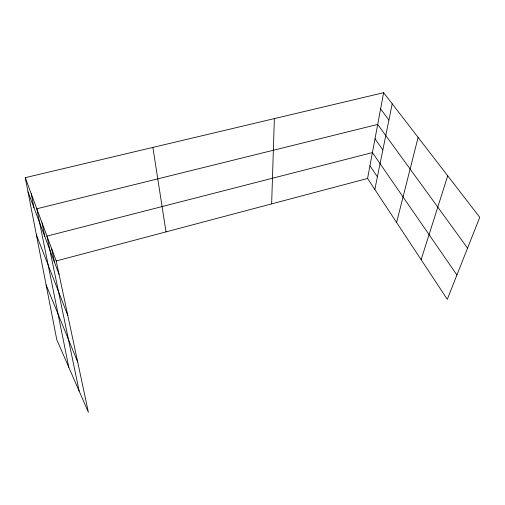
<?xml version="1.0" encoding="UTF-8"?>
<svg xmlns="http://www.w3.org/2000/svg" width="505" height="505" viewBox="0 0 505 505"><rect width="100%" height="100%" fill="white"/><g stroke="black" fill="none" stroke-linecap="round" stroke-linejoin="round"><path stroke-width="0.76" d="M271.646 203.881L274.366 118.606M383.642 92.693L479.75 217.327L447.291 299.332L367.577 178.461L383.642 92.693L25.25 177.672L56.787 339.701L88.394 412.307L56.213 260.978L25.25 177.672M374.836 189.463L392.208 103.803M396.602 222.465L418.115 137.398M421.132 259.671L447.72 175.784M56.213 260.978L367.577 178.461M380.6 108.935L388.913 120.045M467.561 248.119L377.702 124.432L36.814 208.786L68.813 367.324M375.007 138.812L382.853 149.909M456.924 274.998L372.425 152.586L46.971 236.113L79.152 391.078M369.95 165.791L377.393 176.832M46.107 284.839L77.707 362.06M36.392 234.907L67.803 315.461M28.002 191.799L59.098 274.537M51.699 248.832L54.572 262.493M42.016 222.781L44.857 236.649M31.184 193.636L33.974 207.688M152.87 147.41L166.025 231.877"/></g></svg>
